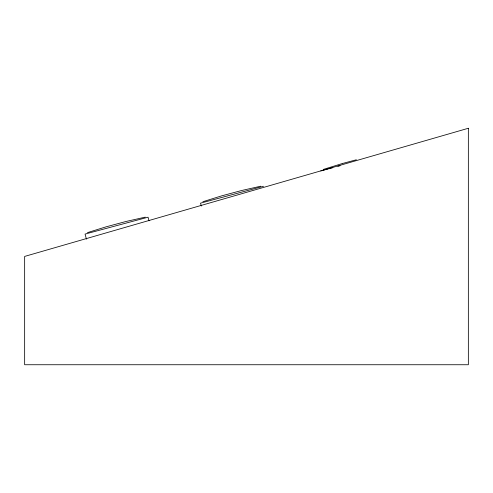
<?xml version="1.0" encoding="UTF-8"?>
<svg xmlns="http://www.w3.org/2000/svg" width="493" height="493" viewBox="0 0 493 493"><rect width="100%" height="100%" fill="white"/><g stroke="black" fill="none" stroke-linecap="round" stroke-linejoin="round"><path stroke-width="0.74" d="M87.446 232.634L106.124 226.823L126.19 221.443L145.275 217.142M202.913 201.699L221.591 195.881L241.65 190.508L260.735 186.206M323.161 169.475L342.025 163.614M342.339 163.528L356.365 159.769M263.521 186.268L200.534 203.147L201.304 206.037M320.783 170.923L328.011 168.988M328.671 168.809L332.824 167.7M337.859 166.351L340.084 165.753M149.028 220.821L148.054 217.21L85.067 234.083L86.423 239.142M468.35 128.26L24.65 256.422L24.65 364.74L468.35 364.74L468.35 128.26"/></g></svg>
